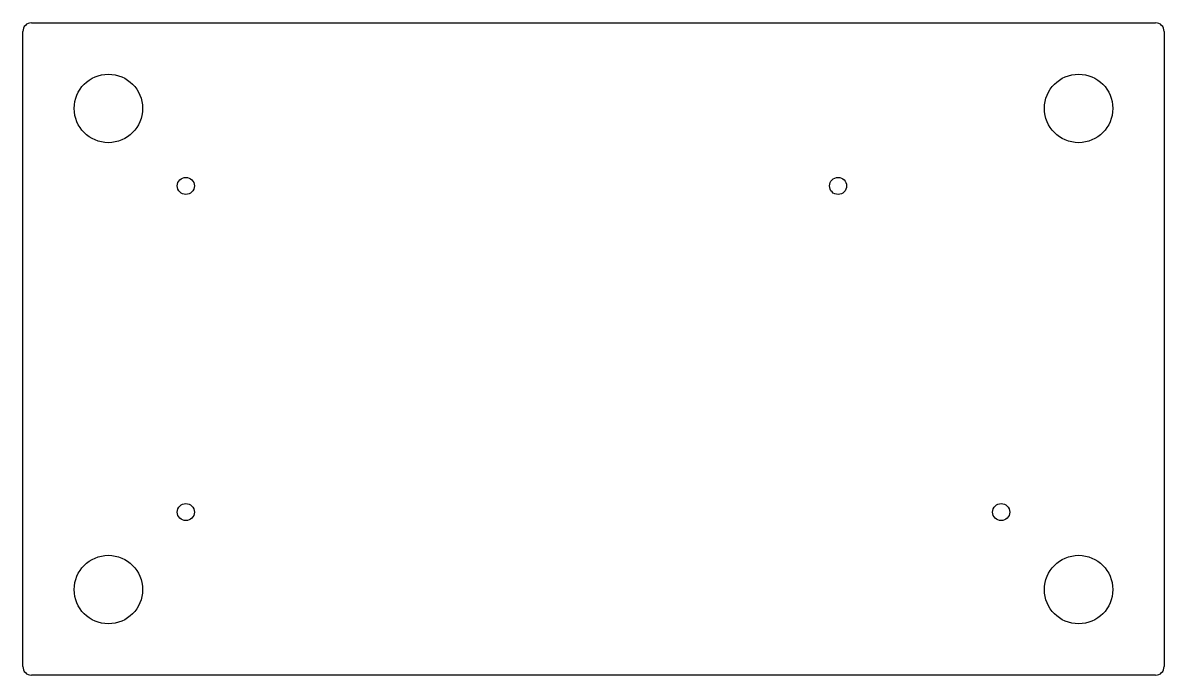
# Model space of a CAD drawing. Header units: millimetres. Extents: x 0 to 133, y -76 to 0.
import ezdxf

# ---------------------------------------------------------------- set-up
doc = ezdxf.new("R2010")
doc.units = ezdxf.units.MM

msp = doc.modelspace()

# ---------------------------------------------------------------- linework, layer by layer
at = {"color": 7, "true_color": 0xffffff}
for p, q in [((1, 0), (132.35, 0)), ((0, -75.2), (0, -1)), ((133.35, -1), (133.35, -75.2)), ((132.35, -76.2), (1, -76.2))]:
    msp.add_line(p, q, dxfattribs=at)
for centre, radius in [((10, -10), 4), ((123.35, -10), 4), ((19.05, -19.05), 1), ((95.25, -19.05), 1), ((19.05, -57.15), 1), ((114.3, -57.15), 1), ((10, -66.2), 4), ((123.35, -66.2), 4)]:
    msp.add_circle(centre, radius, dxfattribs=at)
for centre, start, end in [((1, -1), 90, 180), ((132.35, -1), 0, 90), ((1, -75.2), 180, 270), ((132.35, -75.2), 270, 0)]:
    msp.add_arc(centre, 1, start, end, dxfattribs=at)

doc.saveas('drawing.dxf')
